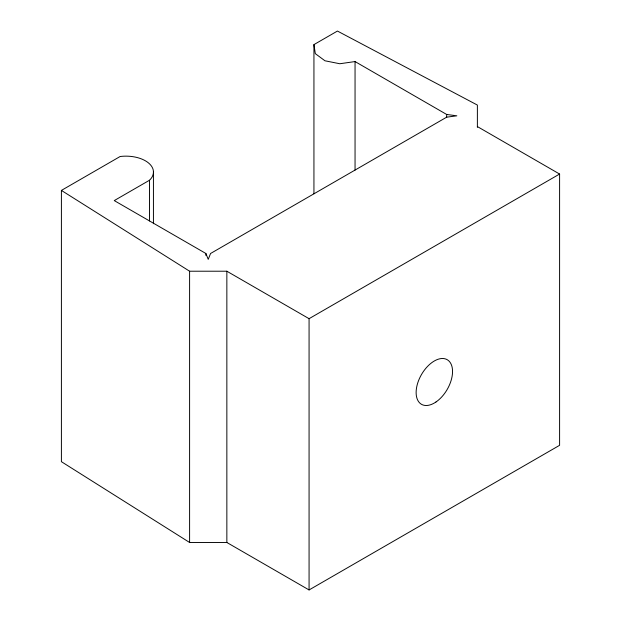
<?xml version="1.0" encoding="UTF-8"?>
<svg xmlns="http://www.w3.org/2000/svg" width="621" height="621" viewBox="0 0 621 621"><rect width="100%" height="100%" fill="white"/><g stroke="black" fill="none" stroke-linecap="round" stroke-linejoin="round"><path stroke-width="0.93" d="M477.378 126.575L559.599 174.043L559.599 445.311L309.072 589.95L226.851 542.482L189.599 542.482L61.401 461.682L61.401 190.414L120.132 156.508A27.51 15.882 0 0 1 148.326 162.803A27.51 15.882 0 0 1 149.498 180.245L149.498 220.936M313.939 193.806L313.939 44.611L337.436 31.05L477.378 105.065L477.378 127.352M149.498 180.245L114.256 200.591L205.877 253.484L208.229 259.353L210.573 253.484L446.67 117.175L456.831 115.816L446.67 114.466L355.049 61.564L339.811 63.746L324.969 60.788L315.313 53.647L313.939 44.611M61.401 190.414L189.599 271.214L226.851 271.214L309.072 318.682L559.599 174.043M446.67 114.466L446.67 117.369M355.049 61.564L355.049 170.076M309.072 318.682L309.072 589.95M226.851 271.214L226.851 542.482M205.877 253.484L205.877 255.425M189.599 271.214L189.599 542.482M153.434 171.419L153.434 223.739M435.958 402.004A25.748 14.865 -60 0 0 449.231 361.306A25.748 14.865 -60 0 0 417.824 382.683A25.748 14.865 -60 0 0 435.958 402.004"/></g></svg>
